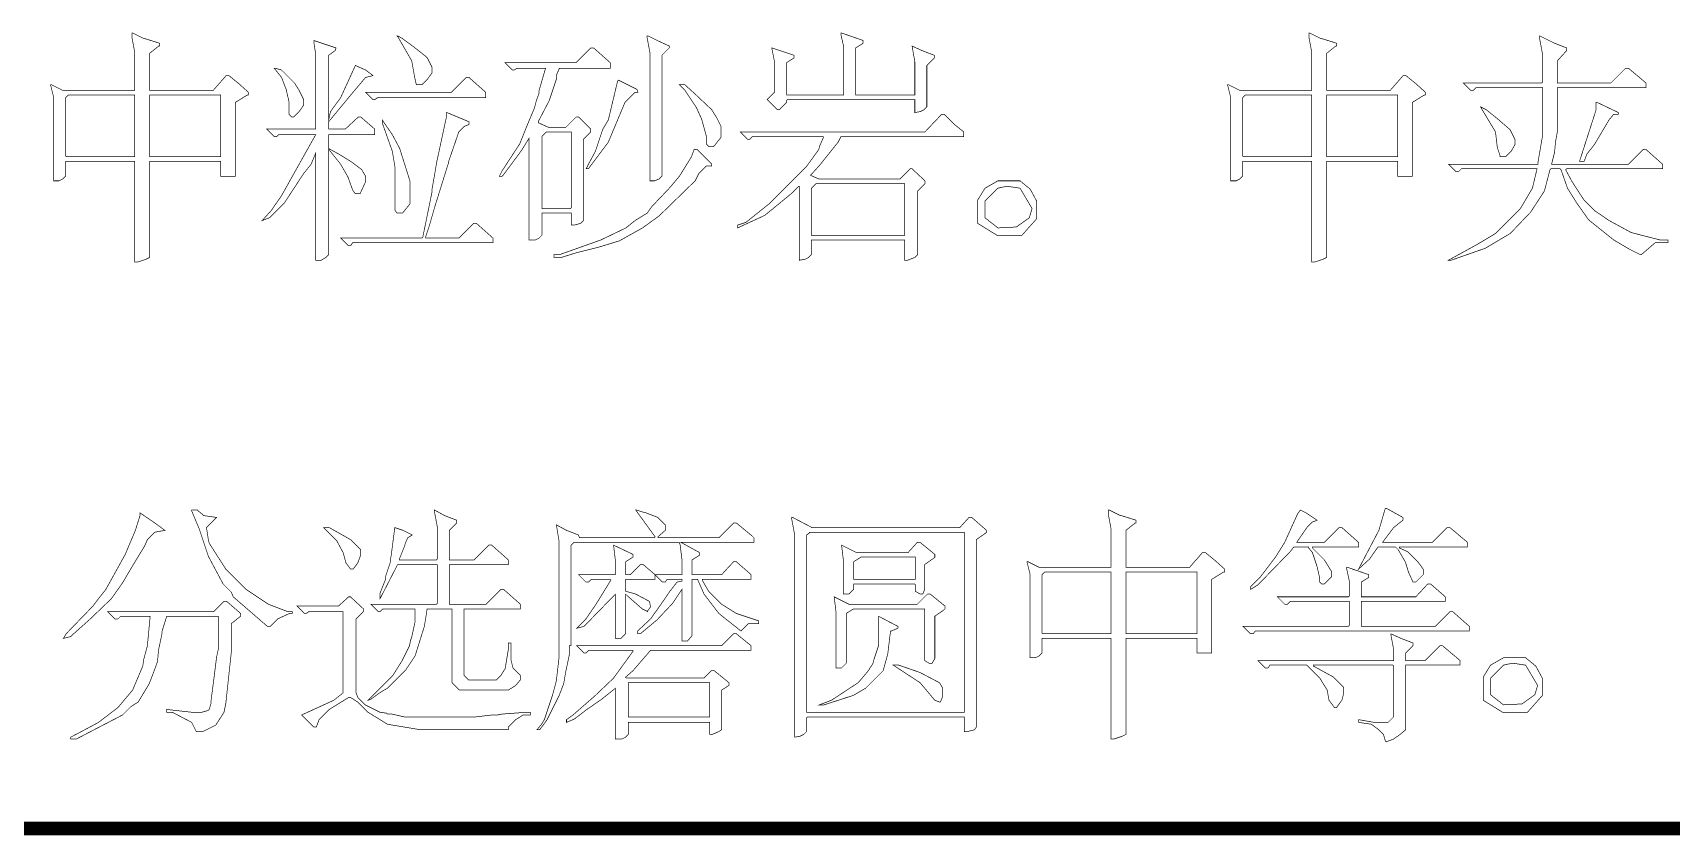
# Model space of a CAD drawing. Extents: x 94 to 452, y -72 to 1042.
# Drawn here: x 314.63 to 338.99, y 557.01 to 568.94 of the extents above; entities that cross this region are included whole.
import ezdxf

# ---------------------------------------------------------------- set-up
doc = ezdxf.new("R2010")
doc.units = 0
doc.header["$MEASUREMENT"] = 0
doc.layers.add('TREE_LAYER', color=7, linetype='Continuous')

msp = doc.modelspace()

# ---------------------------------------------------------------- linework, layer by layer
at = {"layer": 'TREE_LAYER'}
for points, const_width, elevation in [([(316.122711, 568.93196), (316.108985, 568.93196), (316.108985, 568.863333), (316.150162, 568.643725), (316.150162, 568.094705), (316.150162, 568.08098), (315.079574, 568.08098), (314.914868, 568.163333), (314.901142, 568.163333), (314.901142, 568.149607), (314.942319, 567.984901), (314.942319, 566.735882), (315.024672, 566.735882), (315.079574, 566.763333), (315.12075, 566.804509), (315.12075, 567.024117), (315.134476, 567.024117), (316.150162, 567.024117), (316.150162, 567.024117), (316.150162, 565.528039), (316.191338, 565.528039), (316.314868, 565.569215), (316.36977, 565.596666), (316.36977, 567.024117), (316.36977, 567.024117), (317.426633, 567.024117), (317.426633, 567.024117), (317.426633, 566.804509), (317.64624, 566.804509), (317.64624, 567.902548), (317.824672, 568.012352), (317.838397, 568.012352), (317.838397, 568.053529), (317.701142, 568.177058), (317.550162, 568.300588), (317.508985, 568.300588), (317.316829, 568.08098), (316.36977, 568.08098), (316.36977, 568.094705), (316.36977, 568.629999), (316.507025, 568.739803), (316.52075, 568.739803), (316.52075, 568.78098), (316.301142, 568.849607), (316.287417, 568.849607), (316.122711, 568.93196), (316.122711, 568.93196)], 0.01, 30), ([(320.061927, 568.890784), (320.048201, 568.890784), (320.061927, 568.877058), (320.267809, 568.520195), (320.308985, 568.286862), (320.336436, 568.163333), (320.350162, 568.163333), (320.418789, 568.163333), (320.501142, 568.245686), (320.56977, 568.341764), (320.56977, 568.424117), (320.501142, 568.561372), (320.473691, 568.588823), (320.281534, 568.739803), (320.130554, 568.849607), (320.061927, 568.890784), (320.061927, 568.890784)], 0.01, 30), ([(323.781534, 568.890784), (323.767809, 568.890784), (323.767809, 568.863333), (323.808985, 568.643725), (323.808985, 566.735882), (323.877613, 566.735882), (323.94624, 566.763333), (323.987417, 566.804509), (323.987417, 568.602548), (324.097221, 568.712352), (324.097221, 568.739803), (323.918789, 568.822156), (323.781534, 568.890784), (323.781534, 568.890784)], 0.01, 30), ([(326.663887, 568.93196), (326.650162, 568.93196), (326.650162, 568.904509), (326.691338, 568.726078), (326.691338, 568.012352), (326.677613, 568.012352), (325.854084, 568.012352), (325.840358, 568.012352), (325.840358, 568.492744), (325.950162, 568.561372), (325.950162, 568.561372), (325.950162, 568.602548), (325.62075, 568.712352), (325.661927, 568.50647), (325.661927, 568.053529), (325.552123, 567.943725), (325.703103, 567.792744), (325.730554, 567.792744), (325.840358, 567.902548), (325.840358, 567.929999), (325.854084, 567.943725), (327.748201, 567.943725), (327.748201, 567.929999), (327.748201, 567.751568), (327.830554, 567.765294), (327.885456, 567.792744), (327.926633, 567.833921), (327.926633, 568.451568), (328.036436, 568.561372), (328.036436, 568.602548), (327.858005, 568.671176), (327.707025, 568.739803), (327.748201, 568.50647), (327.748201, 568.012352), (327.748201, 568.012352), (326.86977, 568.012352), (326.86977, 568.012352), (326.86977, 568.712352), (326.979574, 568.78098), (326.979574, 568.78098), (326.979574, 568.822156), (326.663887, 568.93196), (326.663887, 568.93196)], 0.01, 30), ([(333.622711, 568.93196), (333.608985, 568.93196), (333.608985, 568.863333), (333.650162, 568.643725), (333.650162, 568.094705), (333.650162, 568.08098), (332.579574, 568.08098), (332.414868, 568.163333), (332.401142, 568.163333), (332.401142, 568.149607), (332.442319, 567.984901), (332.442319, 566.735882), (332.524672, 566.735882), (332.579574, 566.763333), (332.62075, 566.804509), (332.62075, 567.024117), (332.634476, 567.024117), (333.650162, 567.024117), (333.650162, 567.024117), (333.650162, 565.528039), (333.691338, 565.528039), (333.814868, 565.569215), (333.86977, 565.596666), (333.86977, 567.024117), (333.86977, 567.024117), (334.926633, 567.024117), (334.926633, 567.024117), (334.926633, 566.804509), (335.14624, 566.804509), (335.14624, 567.902548), (335.324672, 568.012352), (335.338397, 568.012352), (335.338397, 568.053529), (335.201142, 568.177058), (335.050162, 568.300588), (335.008985, 568.300588), (334.816829, 568.08098), (333.86977, 568.08098), (333.86977, 568.094705), (333.86977, 568.629999), (334.007025, 568.739803), (334.02075, 568.739803), (334.02075, 568.78098), (333.801142, 568.849607), (333.787417, 568.849607), (333.622711, 568.93196), (333.622711, 568.93196)], 0.01, 30), ([(337.040358, 568.890784), (337.040358, 568.890784), (337.040358, 568.835882), (337.081534, 568.616274), (337.081534, 568.204509), (337.067809, 568.190784), (335.901142, 568.190784), (336.010946, 568.08098), (336.052123, 568.08098), (336.093299, 568.122156), (337.067809, 568.122156), (337.081534, 568.122156), (337.081534, 567.408431), (337.012907, 567.010392), (337.012907, 566.982941), (335.681534, 566.982941), (335.791338, 566.873137), (335.832515, 566.873137), (335.873691, 566.914313), (336.999182, 566.914313), (336.999182, 566.914313), (336.930554, 566.626078), (336.752123, 566.324117), (336.381534, 565.953529), (336.107025, 565.788823), (335.681534, 565.55549), (335.722711, 565.55549), (336.230554, 565.733921), (336.601142, 565.953529), (336.903103, 566.269215), (337.108985, 566.584901), (337.191338, 566.900588), (337.205064, 566.914313), (337.342319, 566.914313), (337.356044, 566.900588), (337.452123, 566.626078), (337.589378, 566.40647), (337.754084, 566.173137), (337.79526, 566.13196), (338.138397, 565.85745), (338.371731, 565.720195), (338.536436, 565.637843), (338.550162, 565.637843), (338.756044, 565.816274), (338.948201, 565.816274), (338.948201, 565.85745), (338.824672, 565.85745), (338.399182, 565.967254), (338.06977, 566.145686), (337.850162, 566.296666), (337.699182, 566.447646), (337.52075, 566.722156), (337.424672, 566.900588), (337.438397, 566.914313), (338.865848, 566.914313), (338.865848, 566.982941), (338.618789, 567.202548), (338.577613, 567.202548), (338.358005, 566.982941), (337.218789, 566.982941), (337.218789, 566.996666), (337.259966, 567.161372), (337.273691, 567.312352), (337.301142, 567.463333), (337.301142, 568.122156), (337.301142, 568.122156), (338.618789, 568.122156), (338.618789, 568.190784), (338.358005, 568.410392), (338.316829, 568.410392), (338.097221, 568.190784), (337.301142, 568.190784), (337.301142, 568.204509), (337.301142, 568.520195), (337.438397, 568.671176), (337.438397, 568.712352), (337.259966, 568.78098), (337.040358, 568.890784), (337.040358, 568.890784)], 0.01, 30), ([(318.812907, 568.822156), (318.812907, 568.822156), (318.812907, 568.794705), (318.840358, 568.616274), (318.840358, 567.504509), (318.840358, 567.504509), (318.112907, 567.504509), (318.222711, 567.394705), (318.263887, 567.394705), (318.291338, 567.422156), (318.840358, 567.422156), (318.840358, 567.422156), (318.332515, 566.516274), (318.181534, 566.296666), (318.04428, 566.145686), (318.154084, 566.186862), (318.373691, 566.40647), (318.661927, 566.845686), (318.771731, 566.982941), (318.840358, 567.147646), (318.840358, 567.147646), (318.840358, 565.55549), (318.922711, 565.55549), (318.991338, 565.596666), (319.032515, 565.637843), (319.032515, 567.202548), (319.032515, 567.202548), (319.04624, 567.188823), (319.210946, 566.982941), (319.32075, 566.790784), (319.389378, 566.598627), (319.430554, 566.543725), (319.499182, 566.543725), (319.581534, 566.722156), (319.581534, 566.804509), (319.540358, 566.873137), (319.526633, 566.900588), (319.361927, 567.024117), (319.183495, 567.133921), (319.032515, 567.216274), (319.032515, 567.422156), (319.032515, 567.422156), (319.718789, 567.422156), (319.718789, 567.504509), (319.512907, 567.682941), (319.471731, 567.682941), (319.279574, 567.504509), (319.032515, 567.504509), (319.032515, 567.504509), (319.032515, 567.614313), (319.361927, 568.012352), (319.581534, 568.273137), (319.691338, 568.300588), (319.581534, 568.382941), (319.430554, 568.451568), (319.210946, 567.971176), (319.059966, 567.765294), (319.032515, 567.641764), (319.032515, 567.641764), (319.032515, 568.602548), (319.128593, 568.671176), (319.142319, 568.712352), (318.812907, 568.822156), (318.812907, 568.822156)], 0.01, 30), ([(322.971731, 568.712352), (322.930554, 568.712352), (322.710946, 568.492744), (321.654084, 568.492744), (321.763887, 568.382941), (321.791338, 568.382941), (321.832515, 568.410392), (322.258005, 568.410392), (322.258005, 568.410392), (322.161927, 568.08098), (322.161927, 568.039803), (322.12075, 567.929999), (322.093299, 567.820195), (321.983495, 567.559411), (321.873691, 567.284901), (321.612907, 566.886862), (321.571731, 566.804509), (321.571731, 566.804509), (321.612907, 566.804509), (321.626633, 566.818235), (321.901142, 567.188823), (322.010946, 567.367254), (322.010946, 567.367254), (322.010946, 565.85745), (322.107025, 565.85745), (322.161927, 565.884901), (322.203103, 565.926078), (322.203103, 566.25549), (322.203103, 566.25549), (322.628593, 566.25549), (322.642319, 566.25549), (322.642319, 566.077058), (322.683495, 566.077058), (322.779574, 566.104509), (322.82075, 566.145686), (322.82075, 567.353529), (322.930554, 567.463333), (322.930554, 567.504509), (322.752123, 567.682941), (322.710946, 567.682941), (322.559966, 567.53196), (322.299182, 567.53196), (322.148201, 567.600588), (322.148201, 567.614313), (322.312907, 567.929999), (322.422711, 568.259411), (322.422711, 568.314313), (322.463887, 568.410392), (323.218789, 568.410392), (323.218789, 568.492744), (322.971731, 568.712352), (322.971731, 568.712352)], 0.01, 30), ([(318.236436, 568.410392), (318.222711, 568.410392), (318.332515, 568.273137), (318.401142, 568.094705), (318.442319, 567.916274), (318.442319, 567.724117), (318.483495, 567.682941), (318.510946, 567.682941), (318.593299, 567.765294), (318.661927, 567.861372), (318.661927, 567.943725), (318.593299, 568.08098), (318.524672, 568.190784), (318.332515, 568.382941), (318.236436, 568.410392), (318.236436, 568.410392)], 0.01, 30), ([(321.118789, 568.273137), (321.077613, 568.273137), (320.858005, 568.053529), (319.581534, 568.053529), (319.691338, 567.943725), (319.718789, 567.943725), (319.759966, 567.971176), (321.365848, 567.971176), (321.365848, 568.053529), (321.118789, 568.273137), (321.118789, 568.273137)], 0.01, 30), ([(323.342319, 568.23196), (323.328593, 568.218235), (323.191338, 567.641764), (323.108985, 567.504509), (322.999182, 567.175097), (322.903103, 566.996666), (322.861927, 566.914313), (322.889378, 566.914313), (322.903103, 566.928039), (323.191338, 567.312352), (323.438397, 567.902548), (323.589378, 568.053529), (323.630554, 568.053529), (323.616829, 568.094705), (323.342319, 568.23196), (323.342319, 568.23196)], 0.01, 30), ([(324.330554, 568.163333), (324.248201, 568.163333), (324.330554, 568.08098), (324.49526, 567.833921), (324.508985, 567.80647), (324.577613, 567.65549), (324.64624, 567.408431), (324.64624, 567.284901), (324.687417, 567.243725), (324.756044, 567.243725), (324.865848, 567.38098), (324.865848, 567.545686), (324.797221, 567.682941), (324.728593, 567.792744), (324.481534, 568.026078), (324.330554, 568.163333), (324.330554, 568.163333)], 0.01, 30), ([(315.161927, 568.012352), (315.161927, 568.012352), (316.150162, 568.012352), (316.150162, 568.012352), (316.150162, 567.10647), (316.150162, 567.092744), (315.134476, 567.092744), (315.12075, 567.10647), (315.12075, 567.971176), (315.161927, 568.012352), (315.161927, 568.012352)], 0.01, 30), ([(316.36977, 568.012352), (316.36977, 568.012352), (317.426633, 568.012352), (317.426633, 568.012352), (317.426633, 567.10647), (317.426633, 567.092744), (316.36977, 567.092744), (316.36977, 567.10647), (316.36977, 568.012352), (316.36977, 568.012352)], 0.01, 30), ([(332.661927, 568.012352), (332.661927, 568.012352), (333.650162, 568.012352), (333.650162, 568.012352), (333.650162, 567.10647), (333.650162, 567.092744), (332.634476, 567.092744), (332.62075, 567.10647), (332.62075, 567.971176), (332.661927, 568.012352), (332.661927, 568.012352)], 0.01, 30), ([(333.86977, 568.012352), (333.86977, 568.012352), (334.926633, 568.012352), (334.926633, 568.012352), (334.926633, 567.10647), (334.926633, 567.092744), (333.86977, 567.092744), (333.86977, 567.10647), (333.86977, 568.012352), (333.86977, 568.012352)], 0.01, 30), ([(337.891338, 567.902548), (337.877613, 567.902548), (337.877613, 567.792744), (337.630554, 567.024117), (337.699182, 567.024117), (337.740358, 567.133921), (337.850162, 567.271176), (338.06977, 567.641764), (338.138397, 567.724117), (338.207025, 567.724117), (338.207025, 567.751568), (337.891338, 567.902548), (337.891338, 567.902548)], 0.01, 30), ([(320.789378, 567.751568), (320.789378, 567.751568), (320.789378, 567.710392), (320.638397, 567.010392), (320.610946, 566.845686), (320.56977, 566.612352), (320.56977, 566.571176), (320.432515, 565.898627), (320.418789, 565.884901), (319.210946, 565.884901), (319.32075, 565.775097), (319.361927, 565.775097), (319.389378, 565.816274), (321.475652, 565.816274), (321.475652, 565.884901), (321.228593, 566.104509), (321.187417, 566.104509), (320.967809, 565.884901), (320.473691, 565.884901), (320.473691, 565.898627), (320.528593, 566.063333), (320.610946, 566.351568), (320.816829, 567.010392), (320.816829, 567.024117), (320.967809, 567.463333), (321.050162, 567.545686), (321.118789, 567.573137), (321.118789, 567.614313), (320.789378, 567.751568), (320.789378, 567.751568)], 0.01, 30), ([(319.828593, 567.641764), (319.828593, 567.600588), (319.979574, 567.175097), (320.02075, 566.928039), (320.02075, 566.296666), (320.048201, 566.25549), (320.130554, 566.25549), (320.240358, 566.392744), (320.240358, 566.735882), (320.089378, 567.216274), (319.979574, 567.422156), (319.828593, 567.641764), (319.828593, 567.641764)], 0.01, 30), ([(328.187417, 567.724117), (328.14624, 567.724117), (327.899182, 567.463333), (325.154084, 567.463333), (325.263887, 567.353529), (325.291338, 567.353529), (325.332515, 567.394705), (326.389378, 567.394705), (326.389378, 567.38098), (326.334476, 567.25745), (326.32075, 567.202548), (326.142319, 566.95549), (325.579574, 566.392744), (325.236436, 566.118235), (325.112907, 566.077058), (325.112907, 566.035882), (325.46977, 566.200588), (325.524672, 566.228039), (325.908985, 566.543725), (326.018789, 566.653529), (326.032515, 566.653529), (326.032515, 565.55549), (326.114868, 565.569215), (326.16977, 565.596666), (326.210946, 565.637843), (326.210946, 565.843725), (326.210946, 565.85745), (327.597221, 565.85745), (327.597221, 565.843725), (327.597221, 565.55549), (327.638397, 565.55549), (327.748201, 565.596666), (327.789378, 565.637843), (327.789378, 566.584901), (327.899182, 566.694705), (327.899182, 566.735882), (327.707025, 566.914313), (327.679574, 566.914313), (327.528593, 566.763333), (326.32075, 566.763333), (326.197221, 566.818235), (326.334476, 566.969215), (326.608985, 567.312352), (326.650162, 567.394705), (328.475652, 567.394705), (328.475652, 567.463333), (328.338397, 567.573137), (328.187417, 567.724117), (328.187417, 567.724117)], 0.01, 30), ([(336.161927, 567.833921), (336.161927, 567.833921), (336.175652, 567.80647), (336.381534, 567.463333), (336.408985, 567.229999), (336.450162, 567.10647), (336.450162, 567.092744), (336.532515, 567.092744), (336.614868, 567.175097), (336.66977, 567.271176), (336.66977, 567.353529), (336.601142, 567.490784), (336.573691, 567.518235), (336.381534, 567.682941), (336.24428, 567.792744), (336.161927, 567.833921), (336.161927, 567.833921)], 0.01, 30), ([(322.271731, 567.463333), (322.271731, 567.463333), (322.628593, 567.463333), (322.642319, 567.463333), (322.642319, 566.337843), (322.628593, 566.324117), (322.203103, 566.324117), (322.203103, 566.337843), (322.203103, 567.394705), (322.271731, 567.463333), (322.271731, 567.463333)], 0.01, 30), ([(324.508985, 567.202548), (324.467809, 567.202548), (324.426633, 567.092744), (324.248201, 566.804509), (324.097221, 566.626078), (323.836436, 566.351568), (323.767809, 566.25549), (323.589378, 566.145686), (323.452123, 566.035882), (323.081534, 565.85745), (322.463887, 565.637843), (322.381534, 565.637843), (322.381534, 565.596666), (322.491338, 565.596666), (322.710946, 565.665294), (323.040358, 565.747646), (323.356044, 565.843725), (323.699182, 566.035882), (323.94624, 566.214313), (324.481534, 566.735882), (324.536436, 566.845686), (324.64624, 566.95549), (324.728593, 566.95549), (324.728593, 566.982941), (324.508985, 567.202548), (324.508985, 567.202548)], 0.01, 30), ([(326.279574, 566.694705), (326.279574, 566.694705), (327.597221, 566.694705), (327.597221, 566.694705), (327.597221, 565.926078), (327.597221, 565.926078), (326.210946, 565.926078), (326.210946, 565.926078), (326.210946, 566.626078), (326.279574, 566.694705), (326.279574, 566.694705)], 0.01, 30), ([(329.312907, 566.735882), (328.983495, 566.735882), (328.791338, 566.626078), (328.681534, 566.447646), (328.681534, 566.104509), (328.96977, 565.926078), (329.340358, 565.926078), (329.559966, 566.173137), (329.559966, 566.433921), (329.463887, 566.612352), (329.312907, 566.735882), (329.312907, 566.735882)], 0.01, 30), ([(329.12075, 566.653529), (329.134476, 566.653529), (329.312907, 566.626078), (329.491338, 566.324117), (329.450162, 566.186862), (329.258005, 566.049607), (328.983495, 566.035882), (328.791338, 566.186862), (328.791338, 566.433921), (328.983495, 566.626078), (329.038397, 566.639803), (329.12075, 566.653529), (329.12075, 566.653529)], 0.01, 30), ([(316.227889, 561.800476), (316.227889, 561.800476), (316.227889, 561.7593), (316.159262, 561.539692), (316.008281, 561.182829), (315.720046, 560.661261), (315.610242, 560.524006), (315.527889, 560.414202), (315.12985, 560.002437), (315.088673, 559.93381), (315.198477, 559.961261), (315.225928, 559.988712), (315.472987, 560.208319), (315.802399, 560.524006), (315.967105, 560.757339), (316.145536, 561.0593), (316.296516, 561.306359), (316.337693, 561.402437), (316.447497, 561.512241), (316.598477, 561.539692), (316.447497, 561.649496), (316.227889, 561.800476), (316.227889, 561.800476)], 0.01, 30), ([(317.078869, 561.841653), (316.996516, 561.841653), (316.996516, 561.827927), (317.10632, 561.567143), (317.243575, 561.155378), (317.463183, 560.743613), (317.586713, 560.620084), (317.614163, 560.551457), (318.122007, 560.112241), (318.163183, 560.112241), (318.272987, 560.222045), (318.300438, 560.23577), (318.451418, 560.304398), (318.492595, 560.304398), (318.492595, 560.331849), (318.423967, 560.331849), (318.135732, 560.441653), (317.80632, 560.661261), (317.50436, 560.963221), (317.257301, 561.347535), (317.243575, 561.402437), (317.216124, 561.580868), (317.367105, 561.731849), (317.174948, 561.7593), (317.078869, 561.841653), (317.078869, 561.841653)], 0.01, 30), ([(320.60632, 561.841653), (320.60632, 561.841653), (320.60632, 561.814202), (320.647497, 561.594594), (320.647497, 561.114202), (320.633771, 561.100476), (320.084752, 561.100476), (320.084752, 561.114202), (320.167105, 561.320084), (320.167105, 561.33381), (320.208281, 561.429888), (320.276909, 561.471064), (320.139654, 561.539692), (320.016124, 561.580868), (319.961222, 561.155378), (319.947497, 561.100476), (319.947497, 561.0593), (319.878869, 560.853417), (319.878869, 560.812241), (319.796516, 560.606359), (319.796516, 560.524006), (320.016124, 560.949496), (320.057301, 561.031849), (320.057301, 561.031849), (320.633771, 561.031849), (320.647497, 561.031849), (320.647497, 560.455378), (320.633771, 560.441653), (319.659262, 560.441653), (319.769065, 560.331849), (319.796516, 560.331849), (319.837693, 560.373025), (320.30436, 560.373025), (320.318085, 560.373025), (320.318085, 560.180868), (320.263183, 559.93381), (320.249458, 559.906359), (320.235732, 559.824006), (320.125928, 559.604398), (319.988673, 559.38479), (319.618085, 559.014202), (319.659262, 559.027927), (319.810242, 559.137731), (319.90632, 559.192633), (320.18083, 559.467143), (320.318085, 559.673025), (320.45534, 560.112241), (320.482791, 560.276947), (320.496516, 560.373025), (320.853379, 560.373025), (320.867105, 560.373025), (320.867105, 559.274986), (320.976909, 559.165182), (321.70436, 559.165182), (321.814163, 559.23381), (321.882791, 559.316162), (321.882791, 559.38479), (321.772987, 559.494594), (321.745536, 559.604398), (321.745536, 559.865182), (321.70436, 559.865182), (321.70436, 559.769104), (321.663183, 559.522045), (321.663183, 559.494594), (321.594556, 559.38479), (321.525928, 559.316162), (321.114163, 559.316162), (321.045536, 559.38479), (321.045536, 560.373025), (321.045536, 560.373025), (321.882791, 560.373025), (321.882791, 560.441653), (321.635732, 560.661261), (321.594556, 560.661261), (321.374948, 560.441653), (320.825928, 560.441653), (320.825928, 560.455378), (320.825928, 561.031849), (320.825928, 561.031849), (321.70436, 561.031849), (321.70436, 561.100476), (321.457301, 561.320084), (321.416124, 561.320084), (321.196516, 561.100476), (320.825928, 561.100476), (320.825928, 561.114202), (320.825928, 561.539692), (320.935732, 561.649496), (320.935732, 561.690672), (320.757301, 561.7593), (320.60632, 561.841653), (320.60632, 561.841653)], 0.01, 30), ([(323.612203, 561.841653), (323.598477, 561.841653), (323.886713, 561.443613), (323.872987, 561.429888), (322.761222, 561.429888), (322.747497, 561.471064), (322.569065, 561.539692), (322.418085, 561.622045), (322.459262, 561.374986), (322.459262, 559.6593), (322.418085, 559.302437), (322.363183, 559.096555), (322.349458, 559.055378), (322.239654, 558.725966), (322.198477, 558.657339), (322.12985, 558.574986), (322.171026, 558.574986), (322.28083, 558.725966), (322.459262, 559.082829), (322.527889, 559.261261), (322.55534, 559.425966), (322.610242, 559.686751), (322.610242, 559.824006), (322.637693, 559.824006), (322.637693, 561.320084), (322.678869, 561.361261), (324.243575, 561.361261), (324.257301, 561.33381), (324.284752, 561.114202), (324.284752, 560.894594), (324.284752, 560.880868), (323.886713, 560.880868), (323.708281, 561.031849), (323.667105, 561.031849), (323.516124, 560.880868), (323.447497, 560.880868), (323.447497, 560.894594), (323.447497, 561.073025), (323.557301, 561.141653), (323.557301, 561.182829), (323.269065, 561.320084), (323.296516, 561.086751), (323.296516, 560.894594), (323.296516, 560.880868), (322.747497, 560.880868), (322.857301, 560.771064), (322.898477, 560.771064), (322.939654, 560.812241), (323.214163, 560.812241), (323.227889, 560.798515), (323.008281, 560.441653), (322.857301, 560.222045), (322.720046, 560.08479), (322.82985, 560.112241), (323.296516, 560.592633), (323.296516, 560.578908), (323.296516, 559.93381), (323.378869, 559.93381), (323.447497, 560.002437), (323.447497, 560.578908), (323.447497, 560.592633), (323.474948, 560.565182), (323.694556, 560.373025), (323.776909, 560.331849), (323.776909, 560.345574), (323.818085, 560.400476), (323.80436, 560.482829), (323.598477, 560.592633), (323.502399, 560.620084), (323.447497, 560.63381), (323.447497, 560.812241), (323.447497, 560.812241), (323.886713, 560.812241), (323.886713, 560.880868), (323.996516, 560.771064), (324.037693, 560.771064), (324.065144, 560.812241), (324.284752, 560.812241), (324.284752, 560.78479), (324.216124, 560.771064), (324.202399, 560.757339), (324.10632, 560.63381), (323.95534, 560.414202), (323.818085, 560.222045), (323.625928, 560.043613), (323.625928, 560.002437), (323.667105, 560.002437), (323.914163, 560.208319), (324.147497, 560.455378), (324.284752, 560.661261), (324.284752, 560.647535), (324.284752, 559.892633), (324.367105, 559.892633), (324.435732, 559.974986), (324.435732, 560.812241), (324.435732, 560.812241), (324.518085, 560.812241), (324.614163, 560.592633), (324.833771, 560.304398), (325.163183, 560.043613), (325.272987, 560.153417), (325.423967, 560.153417), (325.423967, 560.194594), (325.094556, 560.304398), (324.874948, 560.441653), (324.682791, 560.63381), (324.586713, 560.798515), (324.586713, 560.812241), (325.314163, 560.812241), (325.314163, 560.880868), (325.094556, 561.073025), (325.053379, 561.073025), (324.874948, 560.880868), (324.435732, 560.880868), (324.435732, 560.894594), (324.435732, 561.100476), (324.545536, 561.169104), (324.545536, 561.21028), (324.271026, 561.361261), (324.271026, 561.361261), (325.35534, 561.361261), (325.35534, 561.429888), (325.327889, 561.457339), (325.094556, 561.649496), (325.053379, 561.649496), (324.833771, 561.429888), (323.927889, 561.429888), (323.927889, 561.443613), (324.037693, 561.539692), (324.037693, 561.622045), (323.927889, 561.731849), (323.749458, 561.800476), (323.694556, 561.814202), (323.612203, 561.841653), (323.612203, 561.841653)], 0.01, 30), ([(330.639654, 561.841653), (330.625928, 561.841653), (330.625928, 561.773025), (330.667105, 561.553417), (330.667105, 561.004398), (330.667105, 560.990672), (329.596516, 560.990672), (329.431811, 561.073025), (329.418085, 561.073025), (329.418085, 561.0593), (329.459262, 560.894594), (329.459262, 559.645574), (329.541614, 559.645574), (329.596516, 559.673025), (329.637693, 559.714202), (329.637693, 559.93381), (329.651418, 559.93381), (330.667105, 559.93381), (330.667105, 559.93381), (330.667105, 558.437731), (330.708281, 558.437731), (330.831811, 558.478908), (330.886713, 558.506359), (330.886713, 559.93381), (330.886713, 559.93381), (331.943575, 559.93381), (331.943575, 559.93381), (331.943575, 559.714202), (332.163183, 559.714202), (332.163183, 560.812241), (332.341614, 560.922045), (332.35534, 560.922045), (332.35534, 560.963221), (332.218085, 561.086751), (332.067105, 561.21028), (332.025928, 561.21028), (331.833771, 560.990672), (330.886713, 560.990672), (330.886713, 561.004398), (330.886713, 561.539692), (331.023967, 561.649496), (331.037693, 561.649496), (331.037693, 561.690672), (330.818085, 561.7593), (330.80436, 561.7593), (330.639654, 561.841653), (330.639654, 561.841653)], 0.01, 30), ([(333.48083, 561.841653), (333.439654, 561.786751), (333.247497, 561.361261), (333.110242, 561.141653), (332.890634, 560.853417), (332.739654, 560.702437), (332.739654, 560.661261), (332.849458, 560.729888), (333.32985, 561.224006), (333.384752, 561.292633), (333.60436, 561.292633), (333.60436, 561.278908), (333.659262, 561.21028), (333.727889, 561.004398), (333.769065, 560.825966), (333.769065, 560.771064), (333.796516, 560.743613), (333.837693, 560.743613), (333.947497, 560.853417), (333.947497, 560.922045), (333.837693, 561.100476), (333.659262, 561.278908), (333.659262, 561.292633), (334.345536, 561.292633), (334.345536, 561.361261), (334.098477, 561.580868), (334.057301, 561.580868), (333.837693, 561.361261), (333.439654, 561.361261), (333.425928, 561.361261), (333.576909, 561.580868), (333.659262, 561.663221), (333.727889, 561.690672), (333.563183, 561.800476), (333.48083, 561.841653), (333.48083, 561.841653)], 0.01, 30), ([(334.757301, 561.869104), (334.743575, 561.869104), (334.647497, 561.539692), (334.345536, 560.963221), (334.510242, 561.114202), (334.633771, 561.292633), (334.894556, 561.292633), (334.935732, 561.251457), (335.031811, 561.086751), (335.045536, 561.0593), (335.086713, 560.922045), (335.15534, 560.771064), (335.196516, 560.771064), (335.30632, 560.880868), (335.30632, 560.963221), (335.237693, 561.0593), (335.072987, 561.224006), (334.949458, 561.278908), (334.949458, 561.278908), (334.949458, 561.292633), (335.965144, 561.292633), (335.965144, 561.361261), (335.70436, 561.580868), (335.663183, 561.580868), (335.443575, 561.361261), (334.702399, 561.361261), (334.702399, 561.361261), (334.867105, 561.580868), (335.00436, 561.690672), (335.00436, 561.731849), (334.757301, 561.869104), (334.757301, 561.869104)], 0.01, 30), ([(319.041614, 561.580868), (318.959262, 561.580868), (319.151418, 561.388712), (319.247497, 561.21028), (319.288673, 561.0593), (319.357301, 560.963221), (319.398477, 560.963221), (319.467105, 561.0593), (319.508281, 561.169104), (319.508281, 561.251457), (319.357301, 561.402437), (319.041614, 561.580868), (319.041614, 561.580868)], 0.01, 30), ([(325.931811, 561.731849), (325.918085, 561.731849), (325.918085, 561.704398), (325.959262, 561.48479), (325.959262, 558.465182), (326.041614, 558.478908), (326.096516, 558.506359), (326.137693, 558.547535), (326.137693, 558.753417), (326.151418, 558.767143), (328.484752, 558.767143), (328.484752, 558.753417), (328.484752, 558.547535), (328.525928, 558.547535), (328.635732, 558.574986), (328.663183, 558.616162), (328.663183, 561.402437), (328.800438, 561.498515), (328.814163, 561.512241), (328.814163, 561.539692), (328.594556, 561.731849), (328.553379, 561.731849), (328.416124, 561.580868), (326.220046, 561.580868), (325.931811, 561.731849), (325.931811, 561.731849)], 0.01, 30), ([(326.178869, 561.498515), (326.178869, 561.512241), (328.484752, 561.512241), (328.484752, 561.498515), (328.484752, 558.83577), (328.484752, 558.83577), (326.151418, 558.83577), (326.137693, 558.83577), (326.137693, 561.471064), (326.178869, 561.498515), (326.178869, 561.498515)], 0.01, 30), ([(327.825928, 561.361261), (327.784752, 561.361261), (327.647497, 561.21028), (326.878869, 561.21028), (326.659262, 561.320084), (326.686713, 561.086751), (326.686713, 560.592633), (326.769065, 560.592633), (326.837693, 560.661261), (326.837693, 560.729888), (326.837693, 560.743613), (327.743575, 560.743613), (327.757301, 560.729888), (327.757301, 560.63381), (327.825928, 560.592633), (327.867105, 560.592633), (327.894556, 560.661261), (327.894556, 561.031849), (328.031811, 561.127927), (328.045536, 561.141653), (328.045536, 561.182829), (327.825928, 561.361261), (327.825928, 561.361261)], 0.01, 30), ([(326.947497, 561.141653), (326.947497, 561.141653), (327.743575, 561.141653), (327.757301, 561.141653), (327.757301, 560.812241), (327.743575, 560.812241), (326.837693, 560.812241), (326.837693, 560.812241), (326.837693, 561.073025), (326.947497, 561.141653), (326.947497, 561.141653)], 0.01, 30), ([(329.678869, 560.922045), (329.678869, 560.922045), (330.667105, 560.922045), (330.667105, 560.922045), (330.667105, 560.016162), (330.667105, 560.002437), (329.651418, 560.002437), (329.637693, 560.016162), (329.637693, 560.880868), (329.678869, 560.922045), (329.678869, 560.922045)], 0.01, 30), ([(330.886713, 560.922045), (330.886713, 560.922045), (331.943575, 560.922045), (331.943575, 560.922045), (331.943575, 560.016162), (331.943575, 560.002437), (330.886713, 560.002437), (330.886713, 560.016162), (330.886713, 560.922045), (330.886713, 560.922045)], 0.01, 30), ([(334.18083, 560.990672), (334.167105, 560.990672), (334.167105, 560.976947), (334.208281, 560.78479), (334.208281, 560.565182), (334.194556, 560.551457), (333.137693, 560.551457), (333.247497, 560.441653), (333.288673, 560.441653), (333.32985, 560.482829), (334.194556, 560.482829), (334.208281, 560.482829), (334.208281, 560.125966), (334.194556, 560.112241), (332.62985, 560.112241), (332.739654, 560.002437), (332.78083, 560.002437), (332.808281, 560.043613), (335.992595, 560.043613), (335.992595, 560.112241), (335.745536, 560.331849), (335.70436, 560.331849), (335.484752, 560.112241), (334.386713, 560.112241), (334.386713, 560.125966), (334.386713, 560.482829), (334.386713, 560.482829), (335.635732, 560.482829), (335.635732, 560.551457), (335.416124, 560.743613), (335.374948, 560.743613), (335.196516, 560.551457), (334.386713, 560.551457), (334.386713, 560.565182), (334.386713, 560.771064), (334.496516, 560.839692), (334.496516, 560.880868), (334.18083, 560.990672), (334.18083, 560.990672)], 0.01, 30), ([(319.357301, 560.551457), (319.32985, 560.551457), (319.178869, 560.414202), (318.561222, 560.414202), (318.671026, 560.304398), (318.698477, 560.304398), (318.739654, 560.331849), (319.247497, 560.331849), (319.247497, 560.331849), (319.247497, 559.124006), (319.110242, 559.014202), (318.62985, 558.794594), (318.808281, 558.616162), (318.849458, 558.616162), (318.890634, 558.725966), (319.041614, 558.876947), (319.32985, 559.055378), (319.357301, 559.055378), (319.467105, 558.986751), (319.618085, 558.83577), (319.796516, 558.725966), (319.90632, 558.657339), (320.153379, 558.616162), (320.400438, 558.574986), (321.70436, 558.574986), (321.70436, 558.616162), (321.814163, 558.725966), (321.923967, 558.794594), (322.033771, 558.794594), (322.033771, 558.83577), (321.978869, 558.83577), (321.978869, 558.83577), (321.608281, 558.808319), (321.539654, 558.794594), (321.457301, 558.794594), (321.223967, 558.767143), (320.153379, 558.767143), (319.974948, 558.808319), (319.90632, 558.808319), (319.892595, 558.822045), (319.796516, 558.83577), (319.576909, 558.945574), (319.467105, 559.055378), (319.439654, 559.124006), (319.439654, 560.222045), (319.549458, 560.331849), (319.549458, 560.373025), (319.357301, 560.551457), (319.357301, 560.551457)], 0.01, 30), ([(327.976909, 560.592633), (327.935732, 560.592633), (327.784752, 560.441653), (326.769065, 560.441653), (326.549458, 560.551457), (326.576909, 560.318123), (326.576909, 559.494594), (326.659262, 559.494594), (326.727889, 559.563221), (326.727889, 560.304398), (326.837693, 560.373025), (327.894556, 560.373025), (327.894556, 560.373025), (327.894556, 559.604398), (327.963183, 559.563221), (328.00436, 559.563221), (328.045536, 559.631849), (328.045536, 560.263221), (328.182791, 560.3593), (328.196516, 560.373025), (328.196516, 560.414202), (327.976909, 560.592633), (327.976909, 560.592633)], 0.01, 30), ([(317.518085, 560.482829), (317.476909, 560.482829), (317.325928, 560.331849), (315.747497, 560.331849), (315.857301, 560.222045), (315.898477, 560.222045), (315.939654, 560.263221), (316.365144, 560.263221), (316.378869, 560.263221), (316.337693, 559.824006), (316.282791, 559.618123), (316.269065, 559.522045), (316.118085, 559.165182), (315.898477, 558.904398), (315.610242, 558.68479), (315.431811, 558.588712), (315.198477, 558.465182), (315.198477, 558.437731), (315.28083, 558.437731), (315.967105, 558.794594), (316.090634, 558.918123), (316.200438, 558.986751), (316.365144, 559.261261), (316.433771, 559.439692), (316.488673, 559.590672), (316.502399, 559.755378), (316.557301, 560.016162), (316.557301, 560.043613), (316.612203, 560.222045), (316.625928, 560.263221), (317.394556, 560.263221), (317.394556, 560.263221), (317.394556, 559.782829), (317.367105, 559.6593), (317.325928, 559.329888), (317.284752, 559.014202), (317.284752, 558.973025), (317.257301, 558.876947), (317.243575, 558.863221), (317.147497, 558.83577), (316.996516, 558.83577), (316.625928, 558.876947), (316.625928, 558.83577), (316.708281, 558.83577), (316.996516, 558.68479), (317.065144, 558.547535), (317.161222, 558.547535), (317.353379, 558.643613), (317.476909, 558.83577), (317.50436, 558.973025), (317.545536, 559.357339), (317.586713, 559.741653), (317.586713, 560.153417), (317.723967, 560.263221), (317.723967, 560.304398), (317.518085, 560.482829), (317.518085, 560.482829)], 0.01, 30), ([(327.208281, 560.263221), (327.208281, 560.263221), (327.208281, 559.824006), (327.139654, 559.618123), (327.125928, 559.563221), (327.057301, 559.453417), (326.90632, 559.274986), (326.508281, 559.014202), (326.32985, 558.945574), (326.398477, 558.945574), (326.823967, 559.082829), (326.851418, 559.096555), (327.016124, 559.192633), (327.276909, 559.453417), (327.345536, 559.700476), (327.386713, 560.043613), (327.400438, 560.043613), (327.496516, 560.08479), (327.496516, 560.112241), (327.208281, 560.263221), (327.208281, 560.263221)], 0.01, 30), ([(325.094556, 560.002437), (325.053379, 560.002437), (324.874948, 559.824006), (322.720046, 559.824006), (322.82985, 559.714202), (322.857301, 559.714202), (322.898477, 559.755378), (323.557301, 559.755378), (323.557301, 559.741653), (323.269065, 559.343613), (322.98083, 559.069104), (322.665144, 558.794594), (322.569065, 558.725966), (322.569065, 558.68479), (322.665144, 558.725966), (322.692595, 558.739692), (322.871026, 558.876947), (323.090634, 559.027927), (323.296516, 559.192633), (323.296516, 559.192633), (323.296516, 558.437731), (323.392595, 558.437731), (323.447497, 558.465182), (323.488673, 558.506359), (323.488673, 558.68479), (323.488673, 558.68479), (324.682791, 558.68479), (324.696516, 558.68479), (324.696516, 558.506359), (324.737693, 558.506359), (324.833771, 558.547535), (324.874948, 558.574986), (324.874948, 559.165182), (324.984752, 559.23381), (324.984752, 559.274986), (324.765144, 559.453417), (324.723967, 559.453417), (324.614163, 559.343613), (323.461222, 559.343613), (323.447497, 559.357339), (323.557301, 559.453417), (323.818085, 559.755378), (325.314163, 559.755378), (325.314163, 559.824006), (325.094556, 560.002437), (325.094556, 560.002437)], 0.01, 30), ([(334.825928, 560.002437), (334.825928, 560.002437), (334.825928, 559.988712), (334.867105, 559.769104), (334.867105, 559.604398), (334.853379, 559.604398), (332.849458, 559.604398), (332.959262, 559.494594), (333.000438, 559.494594), (333.027889, 559.53577), (333.576909, 559.53577), (333.769065, 559.343613), (333.878869, 559.165182), (333.90632, 559.014202), (333.988673, 558.904398), (334.016124, 558.904398), (334.098477, 559.014202), (334.125928, 559.124006), (334.125928, 559.206359), (333.974948, 559.357339), (333.700438, 559.508319), (333.672987, 559.522045), (333.672987, 559.522045), (333.672987, 559.53577), (334.853379, 559.53577), (334.867105, 559.522045), (334.867105, 558.767143), (334.784752, 558.68479), (334.578869, 558.68479), (334.345536, 558.725966), (334.345536, 558.68479), (334.537693, 558.657339), (334.647497, 558.574986), (334.716124, 558.506359), (334.743575, 558.41028), (334.757301, 558.396555), (334.867105, 558.437731), (334.963183, 558.506359), (335.045536, 558.574986), (335.045536, 559.522045), (335.045536, 559.53577), (335.85534, 559.53577), (335.85534, 559.604398), (335.594556, 559.824006), (335.553379, 559.824006), (335.333771, 559.604398), (335.045536, 559.604398), (335.045536, 559.604398), (335.045536, 559.714202), (335.15534, 559.824006), (335.15534, 559.865182), (334.976909, 559.93381), (334.825928, 560.002437), (334.825928, 560.002437)], 0.01, 30), ([(336.82985, 559.645574), (336.500438, 559.645574), (336.308281, 559.53577), (336.198477, 559.357339), (336.198477, 559.014202), (336.486713, 558.83577), (336.857301, 558.83577), (337.076909, 559.082829), (337.076909, 559.343613), (336.98083, 559.522045), (336.82985, 559.645574), (336.82985, 559.645574)], 0.01, 30), ([(327.510242, 559.53577), (327.427889, 559.53577), (327.825928, 559.274986), (328.045536, 559.014202), (328.114163, 558.986751), (328.127889, 558.986751), (328.15534, 559.055378), (328.15534, 559.206359), (328.114163, 559.274986), (327.825928, 559.425966), (327.510242, 559.53577), (327.510242, 559.53577)], 0.01, 30), ([(336.637693, 559.563221), (336.651418, 559.563221), (336.82985, 559.53577), (337.008281, 559.23381), (336.967105, 559.096555), (336.774948, 558.9593), (336.500438, 558.945574), (336.308281, 559.096555), (336.308281, 559.343613), (336.500438, 559.53577), (336.55534, 559.549496), (336.637693, 559.563221), (336.637693, 559.563221)], 0.01, 30), ([(323.488673, 559.274986), (323.488673, 559.274986), (324.682791, 559.274986), (324.696516, 559.274986), (324.696516, 558.767143), (324.682791, 558.767143), (323.488673, 558.767143), (323.488673, 558.767143), (323.488673, 559.274986), (323.488673, 559.274986)], 0.01, 30), ([(221.22612, 557.107476), (399.22612, 557.107476)], 0.2, 178)]:
    msp.add_lwpolyline(points, dxfattribs=dict(at, const_width=const_width, elevation=elevation))

doc.saveas('drawing.dxf')
